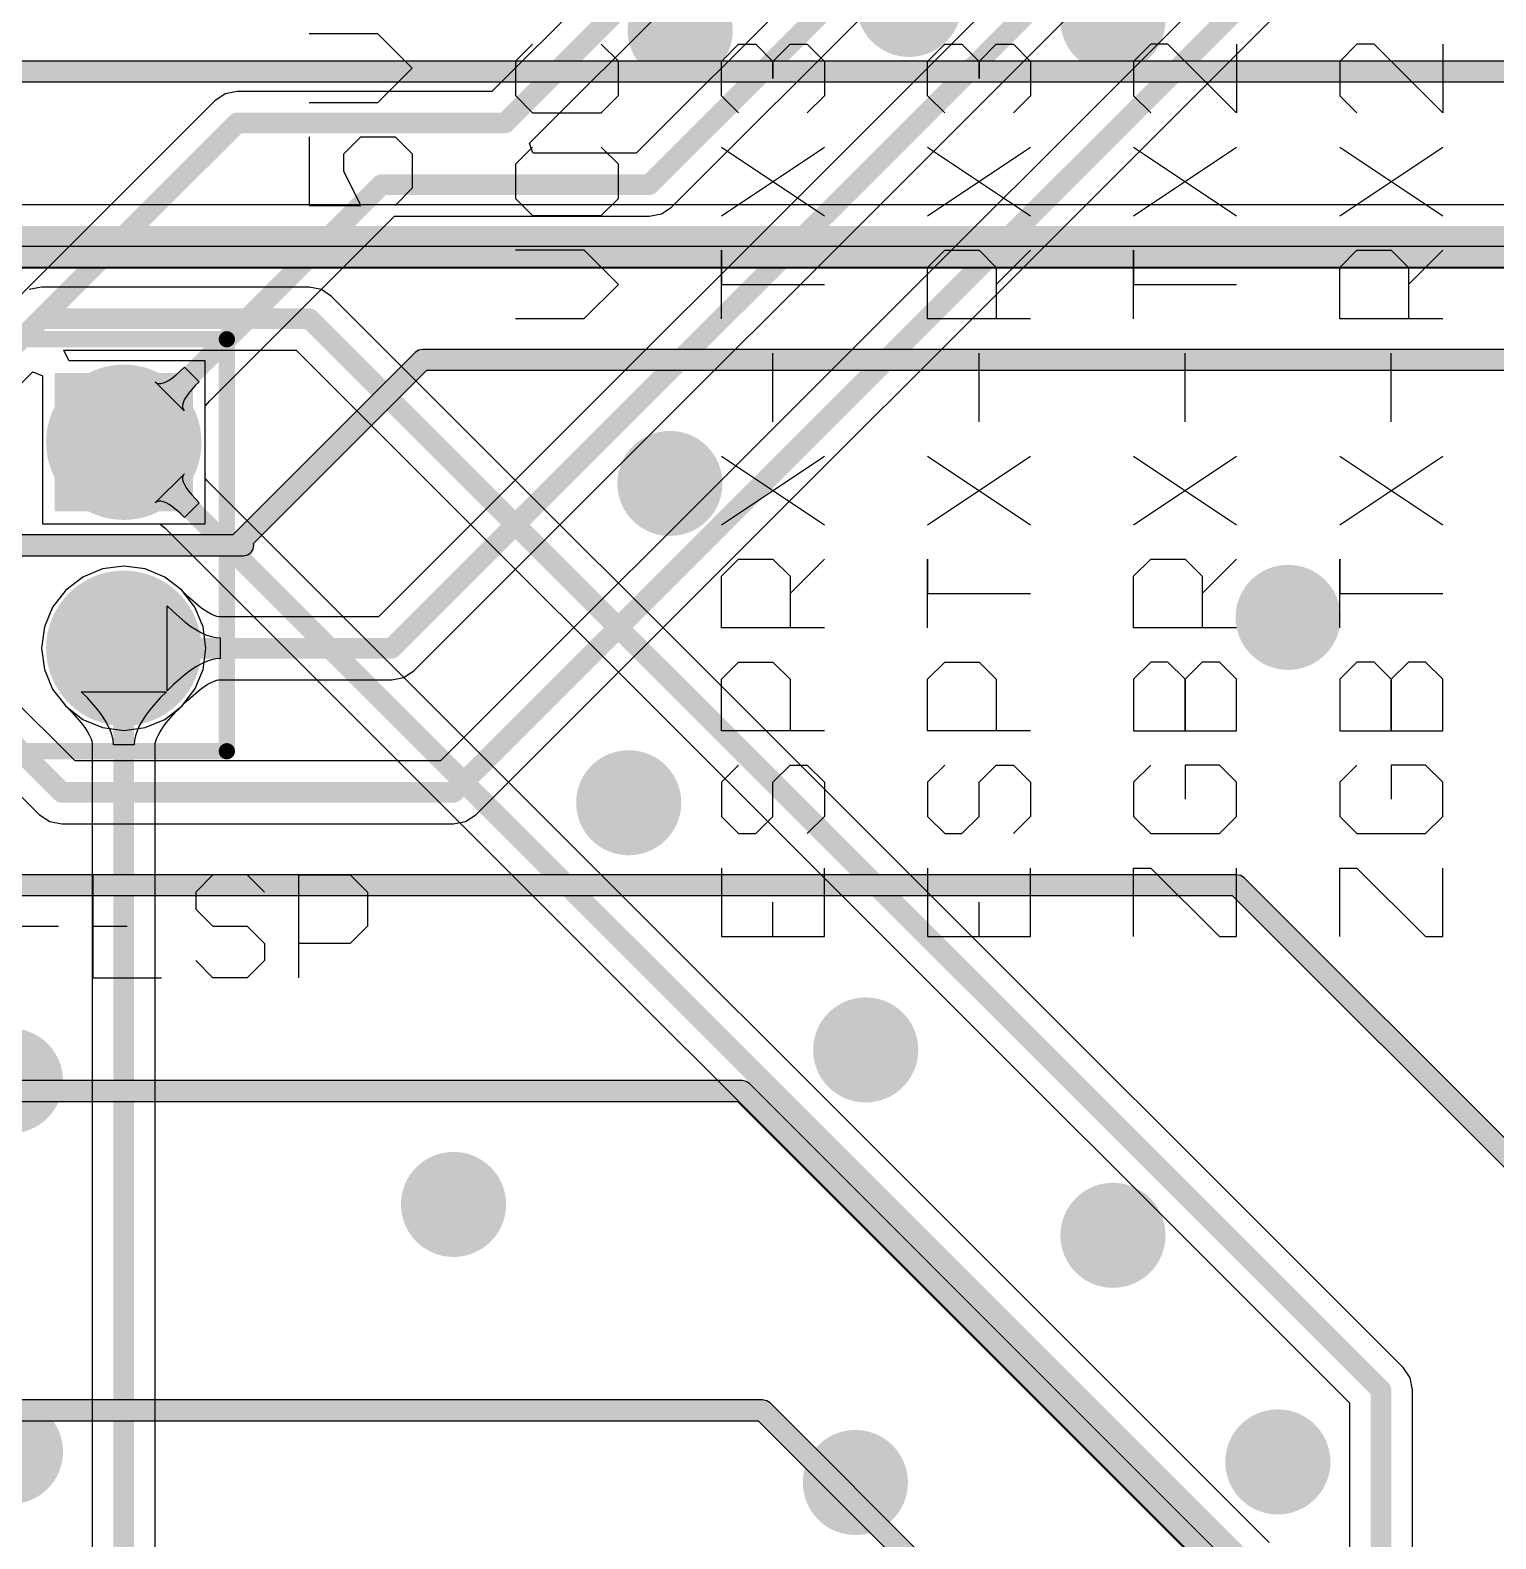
# Model space of a CAD drawing. Header units: millimetres. Extents: x 19 to 120, y 15 to 116.
# Drawn here: x 53.71 to 71.77, y 76.27 to 94.87 of the extents above; entities that cross this region are included whole.
import ezdxf

# ---------------------------------------------------------------- set-up
doc = ezdxf.new("R2010")
doc.units = ezdxf.units.MM
for name, color, linetype in [('BottomLayer', 5, 'Continuous'), ('BottomSolder', 6, 'Continuous'), ('InternalPlane1', 76, 'Continuous'), ('InternalPlane2', 16, 'Continuous'), ('MultiLayer', 9, 'Continuous'), ('PadHoleLayer', 156, 'Continuous'), ('TopLayer', 1, 'Continuous'), ('TopOverlay', 2, 'Continuous'), ('TopSolder', 216, 'Continuous'), ('ViaHoleLayer', 16, 'Continuous')]:
    doc.layers.add(name, color=color, linetype=linetype)

# ---------------------------------------------------------------- blocks, each defined once
blk = doc.blocks.new('HDR2X5_24')
at = {"layer": 'BottomLayer', "const_width": 0.75}
for points in [[(-0.375, 2.54, 1), (0.375, 2.54, 1)], [(2.165, 2.54, 1), (2.915, 2.54, 1)], [(4.705, 2.54, 1), (5.455, 2.54, 1)], [(7.245, 2.54, 1), (7.995, 2.54, 1)], [(9.785, 2.54, 1), (10.535, 2.54, 1)], [(2.165, 0, 1), (2.915, 0, 1)], [(4.705, 0, 1), (5.455, 0, 1)], [(7.245, 0, 1), (7.995, 0, 1)], [(9.785, 0, 1), (10.535, 0, 1)]]:
    blk.add_lwpolyline(points, format="xyb", close=True, dxfattribs=at)
at = {"layer": 'BottomLayer'}
blk.add_solid([(-0.75, -0.75), (0.75, -0.75), (-0.75, 0.75), (0.75, 0.75)], dxfattribs=at)
at = {"layer": 'BottomSolder', "const_width": 0.852}
for points in [[(-0.426, 2.54, 1), (0.426, 2.54, 1)], [(2.114, 2.54, 1), (2.966, 2.54, 1)], [(4.654, 2.54, 1), (5.506, 2.54, 1)], [(7.194, 2.54, 1), (8.046, 2.54, 1)], [(9.734, 2.54, 1), (10.586, 2.54, 1)], [(2.114, 0, 1), (2.966, 0, 1)], [(4.654, 0, 1), (5.506, 0, 1)], [(7.194, 0, 1), (8.046, 0, 1)], [(9.734, 0, 1), (10.586, 0, 1)]]:
    blk.add_lwpolyline(points, format="xyb", close=True, dxfattribs=at)
at = {"layer": 'BottomSolder'}
blk.add_solid([(-0.852, -0.852), (0.852, -0.852), (-0.852, 0.852), (0.852, 0.852)], dxfattribs=at)
at = {"layer": 'InternalPlane1', "const_width": 0.254}
for points in [[(9.601, 3.47, -0.277325), (10.719, 3.47)], [(9.23, 1.981, -0.277325), (9.23, 3.099)], [(11.09, 3.099, -0.277325), (11.09, 1.981)], [(10.719, 1.61, -0.277325), (9.601, 1.61)]]:
    blk.add_lwpolyline(points, format="xyb", dxfattribs=at)
at = {"layer": 'InternalPlane1'}
for points, const_width in [([(9.538, 3.47, 1), (9.665, 3.47, 1)], 0.127), ([(10.655, 3.47, 1), (10.782, 3.47, 1)], 0.127), ([(-0.479, 2.54, 1), (0.479, 2.54, 1)], 0.958), ([(2.061, 2.54, 1), (3.019, 2.54, 1)], 0.958), ([(4.601, 2.54, 1), (5.559, 2.54, 1)], 0.958), ([(7.141, 2.54, 1), (8.099, 2.54, 1)], 0.958), ([(9.166, 3.099, 1), (9.293, 3.099, 1)], 0.127), ([(11.027, 3.099, 1), (11.154, 3.099, 1)], 0.127), ([(9.166, 1.981, 1), (9.293, 1.981, 1)], 0.127), ([(11.027, 1.981, 1), (11.154, 1.981, 1)], 0.127), ([(9.538, 1.61, 1), (9.665, 1.61, 1)], 0.127), ([(10.655, 1.61, 1), (10.782, 1.61, 1)], 0.127), ([(-0.479, 0, 1), (0.479, 0, 1)], 0.958), ([(2.061, 0, 1), (3.019, 0, 1)], 0.958), ([(4.601, 0, 1), (5.559, 0, 1)], 0.958), ([(7.141, 0, 1), (8.099, 0, 1)], 0.958), ([(9.681, 0, 1), (10.639, 0, 1)], 0.958)]:
    blk.add_lwpolyline(points, format="xyb", close=True, dxfattribs=dict(at, const_width=const_width))
at = {"layer": 'InternalPlane2', "const_width": 0.958}
for points in [[(-0.479, 2.54, 1), (0.479, 2.54, 1)], [(2.061, 2.54, 1), (3.019, 2.54, 1)], [(9.681, 2.54, 1), (10.639, 2.54, 1)], [(-0.479, 0, 1), (0.479, 0, 1)], [(2.061, 0, 1), (3.019, 0, 1)], [(9.681, 0, 1), (10.639, 0, 1)]]:
    blk.add_lwpolyline(points, format="xyb", close=True, dxfattribs=at)
at = {"layer": 'MultiLayer', "const_width": 0.75}
for points in [[(-0.375, 2.54, 1), (0.375, 2.54, 1)], [(2.165, 2.54, 1), (2.915, 2.54, 1)], [(4.705, 2.54, 1), (5.455, 2.54, 1)], [(7.245, 2.54, 1), (7.995, 2.54, 1)], [(9.785, 2.54, 1), (10.535, 2.54, 1)], [(2.165, 0, 1), (2.915, 0, 1)], [(4.705, 0, 1), (5.455, 0, 1)], [(7.245, 0, 1), (7.995, 0, 1)], [(9.785, 0, 1), (10.535, 0, 1)]]:
    blk.add_lwpolyline(points, format="xyb", close=True, dxfattribs=at)
at = {"layer": 'MultiLayer'}
blk.add_solid([(-0.75, -0.75), (0.75, -0.75), (-0.75, 0.75), (0.75, 0.75)], dxfattribs=at)
at = {"layer": 'PadHoleLayer', "const_width": 0.45}
for points in [[(-0.225, 2.54, 1), (0.225, 2.54, 1)], [(2.315, 2.54, 1), (2.765, 2.54, 1)], [(4.855, 2.54, 1), (5.305, 2.54, 1)], [(7.395, 2.54, 1), (7.845, 2.54, 1)], [(9.935, 2.54, 1), (10.385, 2.54, 1)], [(-0.225, 0, 1), (0.225, 0, 1)], [(2.315, 0, 1), (2.765, 0, 1)], [(4.855, 0, 1), (5.305, 0, 1)], [(7.395, 0, 1), (7.845, 0, 1)], [(9.935, 0, 1), (10.385, 0, 1)]]:
    blk.add_lwpolyline(points, format="xyb", close=True, dxfattribs=at)
at = {"layer": 'TopLayer', "const_width": 0.75}
for points in [[(-0.375, 2.54, 1), (0.375, 2.54, 1)], [(2.165, 2.54, 1), (2.915, 2.54, 1)], [(4.705, 2.54, 1), (5.455, 2.54, 1)], [(7.245, 2.54, 1), (7.995, 2.54, 1)], [(9.785, 2.54, 1), (10.535, 2.54, 1)], [(2.165, 0, 1), (2.915, 0, 1)], [(4.705, 0, 1), (5.455, 0, 1)], [(7.245, 0, 1), (7.995, 0, 1)], [(9.785, 0, 1), (10.535, 0, 1)]]:
    blk.add_lwpolyline(points, format="xyb", close=True, dxfattribs=at)
at = {"layer": 'TopLayer'}
blk.add_solid([(-0.75, -0.75), (0.75, -0.75), (-0.75, 0.75), (0.75, 0.75)], dxfattribs=at)
at = {"layer": 'TopOverlay', "const_width": 0.2}
for points in [[(11.43, 3.81), (-1.27, 3.81)], [(-1.27, 3.81), (-1.27, -1.27)], [(11.43, 3.81), (11.43, -1.27)], [(11.43, -1.27), (-1.27, -1.27)]]:
    blk.add_lwpolyline(points, dxfattribs=at)
at = {"layer": 'TopOverlay', "const_width": 0.1}
for points in [[(-1.32, 3.81, 1), (-1.22, 3.81, 1)], [(-1.32, 3.81, 1), (-1.22, 3.81, 1)], [(11.38, 3.81, 1), (11.48, 3.81, 1)], [(11.38, 3.81, 1), (11.48, 3.81, 1)], [(-1.32, -1.27, 1), (-1.22, -1.27, 1)], [(-1.32, -1.27, 1), (-1.22, -1.27, 1)], [(11.38, -1.27, 1), (11.48, -1.27, 1)], [(11.38, -1.27, 1), (11.48, -1.27, 1)]]:
    blk.add_lwpolyline(points, format="xyb", close=True, dxfattribs=at)
at = {"layer": 'TopSolder', "const_width": 0.852}
for points in [[(-0.426, 2.54, 1), (0.426, 2.54, 1)], [(2.114, 2.54, 1), (2.966, 2.54, 1)], [(4.654, 2.54, 1), (5.506, 2.54, 1)], [(7.194, 2.54, 1), (8.046, 2.54, 1)], [(9.734, 2.54, 1), (10.586, 2.54, 1)], [(2.114, 0, 1), (2.966, 0, 1)], [(4.654, 0, 1), (5.506, 0, 1)], [(7.194, 0, 1), (8.046, 0, 1)], [(9.734, 0, 1), (10.586, 0, 1)]]:
    blk.add_lwpolyline(points, format="xyb", close=True, dxfattribs=at)
at = {"layer": 'TopSolder'}
blk.add_solid([(-0.852, -0.852), (0.852, -0.852), (-0.852, 0.852), (0.852, 0.852)], dxfattribs=at)

msp = doc.modelspace()

# ---------------------------------------------------------------- linework, layer by layer
at = {"layer": 'BottomLayer'}
for p, q in [((66.843, 96.476), (58.005, 87.637)), ((69.383, 96.476), (58.767, 85.859)), ((61.763, 96.476), (59.402, 94.114)), ((64.303, 96.476), (61.18, 93.352)), ((58.441, 86.974), (67.393, 95.926)), ((59.203, 85.196), (69.933, 95.926)), ((59.866, 93.479), (62.313, 95.926)), ((61.616, 92.689), (64.853, 95.926)), ((55.986, 94.001), (52.876, 90.891)), ((56.112, 94.085), (55.986, 94.001)), ((56.261, 94.114), (56.112, 94.085)), ((59.402, 94.114), (56.261, 94.114)), ((59.901, 93.368), (59.866, 93.479)), ((59.913, 93.352), (59.901, 93.368)), ((61.18, 93.352), (59.913, 93.352)), ((61.49, 92.605), (61.616, 92.689)), ((55.921, 90.296), (58.2, 92.576)), ((58.2, 92.576), (61.341, 92.576)), ((61.341, 92.576), (61.49, 92.605)), ((53.426, 90.341), (53.743, 90.658)), ((53.743, 90.658), (53.86, 90.61)), ((53.86, 90.61), (53.86, 88.785)), ((55.465, 90.585), (55.51, 90.622)), ((55.51, 90.622), (55.611, 90.716)), ((55.611, 90.716), (55.791, 90.536)), ((55.608, 90.177), (55.252, 90.533)), ((55.252, 90.533), (55.271, 90.519)), ((55.271, 90.519), (55.294, 90.512)), ((55.294, 90.512), (55.321, 90.512)), ((55.321, 90.512), (55.352, 90.52)), ((55.352, 90.52), (55.386, 90.534)), ((55.386, 90.534), (55.423, 90.556)), ((55.423, 90.556), (55.465, 90.585)), ((55.74, 90.484), (55.66, 90.39)), ((55.791, 90.536), (55.74, 90.484)), ((55.595, 90.277), (55.587, 90.246)), ((55.587, 90.246), (55.587, 90.219)), ((55.609, 90.311), (55.595, 90.277)), ((55.631, 90.348), (55.609, 90.311)), ((55.66, 90.39), (55.631, 90.348)), ((55.868, 90.234), (55.921, 90.296)), ((55.868, 88.785), (55.868, 90.234)), ((55.587, 90.219), (55.594, 90.196)), ((55.594, 90.196), (55.608, 90.177)), ((53.86, 88.785), (55.868, 88.785)), ((54.602, 88.227), (54.358, 88.126)), ((54.864, 88.262), (54.602, 88.227)), ((55.126, 88.227), (54.864, 88.262)), ((55.37, 88.126), (55.126, 88.227)), ((54.358, 88.126), (54.148, 87.965)), ((55.58, 87.965), (55.37, 88.126)), ((54.148, 87.965), (53.987, 87.755)), ((55.597, 87.943), (55.58, 87.965)), ((55.653, 87.888), (55.597, 87.943)), ((55.785, 87.773), (55.653, 87.888)), ((53.987, 87.755), (53.886, 87.511)), ((55.4, 86.724), (55.4, 87.774)), ((55.4, 87.774), (55.476, 87.698)), ((55.476, 87.698), (55.622, 87.571)), ((55.84, 87.731), (55.785, 87.773)), ((55.893, 87.697), (55.84, 87.731)), ((55.939, 87.671), (55.893, 87.697)), ((55.979, 87.653), (55.939, 87.671)), ((56.011, 87.642), (55.979, 87.653)), ((56.033, 87.637), (56.011, 87.642)), ((58.005, 87.637), (56.033, 87.637)), ((53.886, 87.511), (53.851, 87.249)), ((55.622, 87.571), (55.691, 87.519)), ((55.691, 87.519), (55.758, 87.475)), ((55.758, 87.475), (55.822, 87.44)), ((55.822, 87.44), (55.884, 87.412)), ((53.851, 87.249), (53.886, 86.987)), ((55.884, 87.412), (55.943, 87.392)), ((55.943, 87.392), (55.999, 87.38)), ((55.999, 87.38), (56.053, 87.376)), ((56.053, 87.376), (56.053, 87.122)), ((55.884, 87.086), (55.822, 87.058)), ((55.943, 87.106), (55.884, 87.086)), ((55.999, 87.118), (55.943, 87.106)), ((56.053, 87.122), (55.999, 87.118)), ((53.886, 86.987), (53.987, 86.743)), ((55.622, 86.927), (55.476, 86.8)), ((55.691, 86.979), (55.622, 86.927)), ((55.758, 87.023), (55.691, 86.979)), ((55.822, 87.058), (55.758, 87.023)), ((58.166, 86.861), (58.315, 86.89)), ((58.315, 86.89), (58.441, 86.974)), ((54.263, 85.859), (53.426, 86.697)), ((53.987, 86.743), (54.148, 86.533)), ((55.476, 86.8), (55.4, 86.724)), ((55.653, 86.61), (55.785, 86.725)), ((55.785, 86.725), (55.84, 86.767)), ((55.84, 86.767), (55.893, 86.801)), ((55.893, 86.801), (55.939, 86.827)), ((55.939, 86.827), (55.979, 86.845)), ((55.979, 86.845), (56.011, 86.856)), ((56.011, 86.856), (56.033, 86.861)), ((56.033, 86.861), (58.166, 86.861)), ((54.148, 86.533), (54.358, 86.372)), ((55.37, 86.372), (55.58, 86.533)), ((55.58, 86.533), (55.597, 86.555)), ((55.597, 86.555), (55.653, 86.61)), ((54.358, 86.372), (54.602, 86.271)), ((55.126, 86.271), (55.37, 86.372)), ((52.876, 86.147), (53.827, 85.196)), ((54.602, 86.271), (54.864, 86.236)), ((54.864, 86.236), (55.126, 86.271)), ((58.767, 85.859), (54.263, 85.859)), ((53.827, 85.196), (53.953, 85.112)), ((53.953, 85.112), (54.102, 85.083)), ((54.102, 85.083), (58.928, 85.083)), ((58.928, 85.083), (59.077, 85.112)), ((59.077, 85.112), (59.203, 85.196))]:
    msp.add_line(p, q, dxfattribs=at)
at = {"layer": 'BottomLayer', "const_width": 0.254}
for points in [[(58.166, 87.249), (67.945, 97.028)], [(58.928, 85.471), (70.485, 97.028)], [(59.563, 93.726), (62.865, 97.028)], [(61.341, 92.964), (65.405, 97.028)], [(52.324, 89.789), (56.261, 93.726)], [(56.261, 93.726), (59.563, 93.726)], [(54.864, 89.789), (58.039, 92.964)], [(58.039, 92.964), (61.341, 92.964)], [(52.324, 87.249), (54.102, 85.471)], [(54.864, 87.249), (58.166, 87.249)], [(54.102, 85.471), (58.928, 85.471)]]:
    msp.add_lwpolyline(points, dxfattribs=at)
at = {"layer": 'BottomLayer'}
for points, const_width in [([(61.608, 94.869, 1), (61.836, 94.869, 1)], 0.229), ([(66.942, 94.996, 1), (67.17, 94.996, 1)], 0.229), ([(56.197, 93.726, 1), (56.324, 93.726, 1)], 0.127), ([(56.197, 93.726, 1), (56.324, 93.726, 1)], 0.127), ([(59.499, 93.726, 1), (59.627, 93.726, 1)], 0.127), ([(59.499, 93.726, 1), (59.627, 93.726, 1)], 0.127), ([(57.975, 92.964, 1), (58.102, 92.964, 1)], 0.127), ([(57.975, 92.964, 1), (58.102, 92.964, 1)], 0.127), ([(61.278, 92.964, 1), (61.404, 92.964, 1)], 0.127), ([(61.278, 92.964, 1), (61.404, 92.964, 1)], 0.127), ([(54.8, 89.789, 1), (54.928, 89.789, 1)], 0.127), ([(61.481, 89.281, 1), (61.709, 89.281, 1)], 0.229), ([(69.101, 87.63, 1), (69.329, 87.63, 1)], 0.229), ([(54.8, 87.249, 1), (54.928, 87.249, 1)], 0.127), ([(58.102, 87.249, 1), (58.229, 87.249, 1)], 0.127), ([(58.102, 87.249, 1), (58.229, 87.249, 1)], 0.127), ([(54.038, 85.471, 1), (54.165, 85.471, 1)], 0.127), ([(54.038, 85.471, 1), (54.165, 85.471, 1)], 0.127), ([(58.864, 85.471, 1), (58.991, 85.471, 1)], 0.127), ([(58.864, 85.471, 1), (58.991, 85.471, 1)], 0.127), ([(60.973, 85.344, 1), (61.201, 85.344, 1)], 0.229), ([(63.894, 82.296, 1), (64.122, 82.296, 1)], 0.229), ([(58.814, 80.391, 1), (59.042, 80.391, 1)], 0.229), ([(66.942, 80.01, 1), (67.17, 80.01, 1)], 0.229), ([(68.974, 77.216, 1), (69.202, 77.216, 1)], 0.229), ([(63.767, 76.962, 1), (63.995, 76.962, 1)], 0.229)]:
    msp.add_lwpolyline(points, format="xyb", close=True, dxfattribs=dict(at, const_width=const_width))
at = {"layer": 'InternalPlane2'}
for p, q in [((75.003, 94.49), (45.085, 94.49)), ((45.139, 94.232), (75.057, 94.232)), ((75.765, 92.204), (45.289, 92.204)), ((45.343, 91.946), (75.819, 91.946)), ((58.455, 90.897), (56.208, 88.649)), ((58.497, 90.925), (58.455, 90.897)), ((58.547, 90.934), (58.497, 90.925)), ((104.013, 90.934), (58.547, 90.934)), ((56.464, 88.539), (58.601, 90.676)), ((58.601, 90.676), (103.959, 90.676)), ((56.208, 88.648), (43.869, 88.648)), ((56.208, 88.649), (56.208, 88.648)), ((48.643, 88.39), (56.338, 88.39)), ((56.338, 88.39), (56.388, 88.399)), ((56.388, 88.399), (56.43, 88.427)), ((56.43, 88.427), (56.458, 88.469)), ((56.458, 88.469), (56.468, 88.519)), ((56.468, 88.519), (56.464, 88.539)), ((68.58, 84.457), (47.049, 84.457)), ((68.63, 84.448), (68.58, 84.457)), ((68.672, 84.42), (68.63, 84.448)), ((84.509, 68.582), (68.672, 84.42)), ((46.812, 84.199), (68.526, 84.199)), ((68.526, 84.199), (84.363, 68.361)), ((62.484, 81.917), (45.139, 81.917)), ((62.534, 81.908), (62.484, 81.917)), ((62.576, 81.88), (62.534, 81.908)), ((78.159, 66.296), (62.576, 81.88)), ((45.085, 81.659), (62.43, 81.659)), ((62.43, 81.659), (78.013, 66.075)), ((62.738, 77.98), (45.774, 77.98)), ((62.788, 77.971), (62.738, 77.98)), ((62.83, 77.943), (62.788, 77.971)), ((68.672, 72.101), (62.83, 77.943)), ((45.72, 77.722), (62.684, 77.722)), ((62.684, 77.722), (68.451, 71.955))]:
    msp.add_line(p, q, dxfattribs=at)
for points, const_width in [([(64.219, 95.188, 1), (64.867, 95.188, 1)], 0.648), ([(66.732, 94.996, 1), (67.38, 94.996, 1)], 0.648), ([(61.398, 94.869, 1), (62.046, 94.869, 1)], 0.648), ([(58.483, 90.805, 1), (58.611, 90.805, 1)], 0.127), ([(58.483, 90.805, 1), (58.611, 90.805, 1)], 0.127), ([(61.271, 89.281, 1), (61.919, 89.281, 1)], 0.648), ([(56.236, 88.558, 1), (56.363, 88.558, 1)], 0.127), ([(56.275, 88.519, 1), (56.402, 88.519, 1)], 0.127), ([(68.891, 87.63, 1), (69.539, 87.63, 1)], 0.648), ([(60.763, 85.344, 1), (61.411, 85.344, 1)], 0.648), ([(68.516, 84.328, 1), (68.644, 84.328, 1)], 0.127), ([(68.516, 84.328, 1), (68.644, 84.328, 1)], 0.127), ([(63.684, 82.296, 1), (64.332, 82.296, 1)], 0.648), ([(53.143, 81.915, 1), (53.791, 81.915, 1)], 0.648), ([(62.42, 81.788, 1), (62.547, 81.788, 1)], 0.127), ([(62.42, 81.788, 1), (62.547, 81.788, 1)], 0.127), ([(58.604, 80.391, 1), (59.252, 80.391, 1)], 0.648), ([(66.732, 80.01, 1), (67.38, 80.01, 1)], 0.648), ([(53.143, 77.343, 1), (53.791, 77.343, 1)], 0.648), ([(62.674, 77.851, 1), (62.801, 77.851, 1)], 0.127), ([(62.674, 77.851, 1), (62.801, 77.851, 1)], 0.127), ([(68.764, 77.216, 1), (69.412, 77.216, 1)], 0.648), ([(63.557, 76.962, 1), (64.205, 76.962, 1)], 0.648)]:
    msp.add_lwpolyline(points, format="xyb", close=True, dxfattribs=dict(at, const_width=const_width))
at = {"layer": 'InternalPlane2', "const_width": 0.254}
for points in [[(45.085, 94.361), (75.057, 94.361)], [(45.289, 92.075), (75.819, 92.075)], [(56.3, 88.558), (58.547, 90.805)], [(58.547, 90.805), (104.013, 90.805)], [(45.72, 88.519), (56.338, 88.519)], [(46.812, 84.328), (68.58, 84.328)], [(68.58, 84.328), (84.455, 68.453)], [(45.085, 81.788), (62.484, 81.788)], [(62.484, 81.788), (78.105, 66.167)], [(45.72, 77.851), (62.738, 77.851)], [(62.738, 77.851), (68.58, 72.009)]]:
    msp.add_lwpolyline(points, dxfattribs=at)
at = {"layer": 'MultiLayer', "const_width": 0.229}
for points in [[(61.608, 94.869, 1), (61.836, 94.869, 1)], [(66.942, 94.996, 1), (67.17, 94.996, 1)], [(61.481, 89.281, 1), (61.709, 89.281, 1)], [(69.101, 87.63, 1), (69.329, 87.63, 1)], [(60.973, 85.344, 1), (61.201, 85.344, 1)], [(63.894, 82.296, 1), (64.122, 82.296, 1)], [(58.814, 80.391, 1), (59.042, 80.391, 1)], [(66.942, 80.01, 1), (67.17, 80.01, 1)], [(68.974, 77.216, 1), (69.202, 77.216, 1)], [(63.767, 76.962, 1), (63.995, 76.962, 1)]]:
    msp.add_lwpolyline(points, format="xyb", close=True, dxfattribs=at)
at = {"layer": 'TopLayer'}
for p, q in [((101.346, 92.717), (47.244, 92.717)), ((47.405, 91.941), (101.185, 91.941)), ((53.848, 91.701), (53.699, 91.672)), ((57.15, 91.701), (53.848, 91.701)), ((57.299, 91.672), (57.15, 91.701)), ((57.425, 91.588), (57.299, 91.672)), ((70.633, 78.38), (57.425, 91.588)), ((54.123, 90.92), (54.126, 90.925)), ((54.191, 90.793), (54.123, 90.92)), ((54.126, 90.925), (56.989, 90.925)), ((55.868, 90.793), (54.191, 90.793)), ((55.868, 89.411), (55.868, 90.793)), ((56.989, 90.925), (69.97, 77.944)), ((53.426, 90.341), (53.743, 90.658)), ((53.743, 90.658), (53.86, 90.61)), ((53.86, 90.61), (53.86, 88.785)), ((55.252, 89.042), (55.611, 89.401)), ((55.597, 89.382), (55.589, 89.358)), ((55.589, 89.358), (55.589, 89.331)), ((55.589, 89.331), (55.597, 89.301)), ((55.611, 89.401), (55.597, 89.382)), ((55.597, 89.301), (55.611, 89.267)), ((55.87, 89.401), (55.868, 89.411)), ((55.868, 89.392), (55.87, 89.401)), ((55.868, 89.344), (55.868, 89.392)), ((55.869, 89.343), (55.868, 89.344)), ((55.893, 89.312), (55.869, 89.343)), ((55.931, 89.271), (55.893, 89.312)), ((55.611, 89.267), (55.633, 89.229)), ((55.633, 89.229), (55.661, 89.188)), ((55.661, 89.188), (55.697, 89.143)), ((55.697, 89.143), (55.791, 89.042)), ((68.982, 76.221), (55.931, 89.271)), ((55.271, 89.056), (55.252, 89.042)), ((55.295, 89.064), (55.271, 89.056)), ((55.322, 89.064), (55.295, 89.064)), ((55.352, 89.056), (55.322, 89.064)), ((55.386, 89.042), (55.352, 89.056)), ((55.424, 89.02), (55.386, 89.042)), ((55.465, 88.992), (55.424, 89.02)), ((55.559, 88.913), (55.465, 88.992)), ((55.791, 89.042), (55.611, 88.862)), ((53.86, 88.785), (55.242, 88.785)), ((55.242, 88.785), (55.252, 88.783)), ((55.252, 88.783), (55.261, 88.785)), ((55.261, 88.785), (55.309, 88.785)), ((55.309, 88.785), (55.372, 88.731)), ((55.611, 88.862), (55.559, 88.913)), ((55.372, 88.731), (68.319, 75.785)), ((54.602, 88.227), (54.358, 88.126)), ((54.864, 88.262), (54.602, 88.227)), ((55.126, 88.227), (54.864, 88.262)), ((55.37, 88.126), (55.126, 88.227)), ((54.358, 88.126), (54.148, 87.965)), ((55.58, 87.965), (55.37, 88.126)), ((54.148, 87.965), (53.987, 87.755)), ((55.741, 87.755), (55.58, 87.965)), ((53.987, 87.755), (53.886, 87.511)), ((55.842, 87.511), (55.741, 87.755)), ((53.886, 87.511), (53.851, 87.249)), ((55.877, 87.249), (55.842, 87.511)), ((53.851, 87.249), (53.886, 86.987)), ((55.842, 86.987), (55.877, 87.249)), ((53.886, 86.987), (53.987, 86.743)), ((55.741, 86.743), (55.842, 86.987)), ((53.987, 86.743), (54.148, 86.533)), ((54.415, 86.637), (54.339, 86.713)), ((54.339, 86.713), (55.389, 86.713)), ((55.389, 86.713), (55.313, 86.637)), ((55.58, 86.533), (55.741, 86.743)), ((54.148, 86.533), (54.17, 86.516)), ((54.17, 86.516), (54.225, 86.46)), ((54.542, 86.491), (54.415, 86.637)), ((55.313, 86.637), (55.186, 86.491)), ((55.503, 86.46), (55.558, 86.516)), ((55.558, 86.516), (55.58, 86.533)), ((54.225, 86.46), (54.34, 86.328)), ((54.34, 86.328), (54.382, 86.273)), ((54.594, 86.422), (54.542, 86.491)), ((54.638, 86.355), (54.594, 86.422)), ((54.673, 86.291), (54.638, 86.355)), ((55.09, 86.355), (55.055, 86.291)), ((55.134, 86.422), (55.09, 86.355)), ((55.186, 86.491), (55.134, 86.422)), ((55.346, 86.273), (55.388, 86.328)), ((55.388, 86.328), (55.503, 86.46)), ((54.382, 86.273), (54.416, 86.22)), ((54.416, 86.22), (54.442, 86.174)), ((54.442, 86.174), (54.46, 86.134)), ((54.46, 86.134), (54.471, 86.102)), ((54.701, 86.229), (54.673, 86.291)), ((54.721, 86.17), (54.701, 86.229)), ((54.733, 86.114), (54.721, 86.17)), ((55.007, 86.17), (54.995, 86.114)), ((55.027, 86.229), (55.007, 86.17)), ((55.055, 86.291), (55.027, 86.229)), ((55.257, 86.102), (55.268, 86.134)), ((55.268, 86.134), (55.286, 86.174)), ((55.286, 86.174), (55.312, 86.22)), ((55.312, 86.22), (55.346, 86.273)), ((54.471, 86.102), (54.476, 86.08)), ((54.476, 86.08), (54.476, 70.231)), ((54.737, 86.06), (54.733, 86.114)), ((54.991, 86.06), (54.737, 86.06)), ((54.995, 86.114), (54.991, 86.06)), ((55.252, 86.08), (55.257, 86.102)), ((55.252, 70.392), (55.252, 86.08)), ((70.717, 78.254), (70.633, 78.38)), ((70.746, 78.105), (70.717, 78.254)), ((70.746, 67.217), (70.746, 78.105)), ((69.97, 77.944), (69.97, 67.056))]:
    msp.add_line(p, q, dxfattribs=at)
for points, const_width in [([(61.608, 94.869, 1), (61.836, 94.869, 1)], 0.229), ([(66.942, 94.996, 1), (67.17, 94.996, 1)], 0.229), ([(53.785, 91.313, 1), (53.911, 91.313, 1)], 0.127), ([(53.785, 91.313, 1), (53.911, 91.313, 1)], 0.127), ([(57.087, 91.313, 1), (57.214, 91.313, 1)], 0.127), ([(57.087, 91.313, 1), (57.214, 91.313, 1)], 0.127), ([(54.8, 89.789, 1), (54.928, 89.789, 1)], 0.127), ([(61.481, 89.281, 1), (61.709, 89.281, 1)], 0.229), ([(69.101, 87.63, 1), (69.329, 87.63, 1)], 0.229), ([(54.8, 87.249, 1), (54.928, 87.249, 1)], 0.127), ([(60.973, 85.344, 1), (61.201, 85.344, 1)], 0.229), ([(63.894, 82.296, 1), (64.122, 82.296, 1)], 0.229), ([(58.814, 80.391, 1), (59.042, 80.391, 1)], 0.229), ([(66.942, 80.01, 1), (67.17, 80.01, 1)], 0.229), ([(70.294, 78.105, 1), (70.421, 78.105, 1)], 0.127), ([(70.294, 78.105, 1), (70.421, 78.105, 1)], 0.127), ([(68.974, 77.216, 1), (69.202, 77.216, 1)], 0.229), ([(63.767, 76.962, 1), (63.995, 76.962, 1)], 0.229)]:
    msp.add_lwpolyline(points, format="xyb", close=True, dxfattribs=dict(at, const_width=const_width))
at = {"layer": 'TopLayer', "const_width": 0.254}
for points in [[(47.244, 92.329), (101.346, 92.329)], [(52.324, 89.789), (53.848, 91.313)], [(53.848, 91.313), (57.15, 91.313)], [(57.15, 91.313), (70.358, 78.105)], [(54.864, 89.789), (68.707, 75.946)], [(54.864, 70.231), (54.864, 87.249)], [(70.358, 67.056), (70.358, 78.105)]]:
    msp.add_lwpolyline(points, dxfattribs=at)
at = {"layer": 'TopOverlay'}
for p, q in [((57.997, 94.826), (57.15, 94.826)), ((58.42, 94.403), (57.997, 94.826)), ((59.902, 94.699), (59.69, 94.487)), ((60.96, 94.487), (60.748, 94.699)), ((62.23, 94.485), (62.442, 94.696)), ((62.442, 94.696), (62.654, 94.696)), ((62.654, 94.696), (62.865, 94.485)), ((62.865, 94.485), (63.077, 94.696)), ((63.077, 94.696), (63.288, 94.696)), ((63.288, 94.696), (63.5, 94.485)), ((64.77, 94.485), (64.982, 94.696)), ((64.982, 94.696), (65.194, 94.696)), ((65.194, 94.696), (65.405, 94.485)), ((65.405, 94.485), (65.617, 94.696)), ((65.617, 94.696), (65.828, 94.696)), ((65.828, 94.696), (66.04, 94.485)), ((67.522, 94.696), (67.31, 94.485)), ((67.734, 94.696), (67.522, 94.696)), ((68.58, 93.85), (67.734, 94.696)), ((68.58, 94.696), (68.58, 93.85)), ((70.062, 94.696), (69.85, 94.485)), ((70.274, 94.696), (70.062, 94.696)), ((71.12, 93.85), (70.274, 94.696)), ((71.12, 94.696), (71.12, 93.85)), ((57.997, 93.98), (58.42, 94.403)), ((59.69, 94.487), (59.69, 94.064)), ((60.96, 94.064), (60.96, 94.487)), ((62.23, 94.061), (62.23, 94.485)), ((62.865, 94.485), (62.865, 94.273)), ((62.865, 94.273), (62.865, 94.485)), ((63.5, 94.485), (63.5, 94.061)), ((64.77, 94.061), (64.77, 94.485)), ((65.405, 94.485), (65.405, 94.273)), ((65.405, 94.273), (65.405, 94.485)), ((66.04, 94.485), (66.04, 94.061)), ((67.31, 94.485), (67.31, 94.061)), ((69.85, 94.485), (69.85, 94.061)), ((57.15, 93.98), (57.997, 93.98)), ((59.69, 94.064), (59.902, 93.852)), ((60.748, 93.852), (60.96, 94.064)), ((62.442, 93.85), (62.23, 94.061)), ((63.5, 94.061), (63.288, 93.85)), ((64.982, 93.85), (64.77, 94.061)), ((66.04, 94.061), (65.828, 93.85)), ((67.31, 94.061), (67.522, 93.85)), ((69.85, 94.061), (70.062, 93.85)), ((59.902, 93.852), (60.748, 93.852)), ((57.15, 93.556), (57.15, 92.71)), ((57.574, 93.345), (57.785, 93.556)), ((57.785, 93.556), (58.208, 93.556)), ((58.208, 93.556), (58.42, 93.345)), ((59.902, 93.429), (59.69, 93.217)), ((60.96, 93.217), (60.748, 93.429)), ((62.23, 92.58), (63.5, 93.427)), ((62.23, 93.427), (63.5, 92.58)), ((64.77, 92.58), (66.04, 93.427)), ((64.77, 93.427), (66.04, 92.58)), ((67.31, 92.58), (68.58, 93.427)), ((67.31, 93.427), (68.58, 92.58)), ((69.85, 92.58), (71.12, 93.427)), ((69.85, 93.427), (71.12, 92.58)), ((57.574, 93.133), (57.574, 93.345)), ((58.42, 93.345), (58.42, 92.922)), ((59.69, 93.217), (59.69, 92.794)), ((60.96, 92.794), (60.96, 93.217)), ((57.785, 92.71), (57.574, 93.133)), ((58.42, 92.922), (58.208, 92.71)), ((57.15, 92.71), (57.785, 92.71)), ((59.69, 92.794), (59.902, 92.583)), ((60.748, 92.583), (60.96, 92.794)), ((59.902, 92.583), (60.748, 92.583)), ((60.537, 92.159), (59.69, 92.159)), ((60.96, 91.736), (60.537, 92.159)), ((62.23, 91.311), (62.23, 92.157)), ((62.23, 92.157), (62.23, 91.734)), ((64.77, 91.945), (64.982, 92.157)), ((64.982, 92.157), (65.405, 92.157)), ((65.405, 92.157), (65.617, 91.945)), ((65.617, 91.734), (66.04, 92.157)), ((67.31, 91.311), (67.31, 92.157)), ((67.31, 92.157), (67.31, 91.734)), ((69.85, 91.945), (70.062, 92.157)), ((70.062, 92.157), (70.485, 92.157)), ((70.485, 92.157), (70.697, 91.945)), ((70.697, 91.734), (71.12, 92.157)), ((64.77, 91.311), (64.77, 91.945)), ((65.617, 91.945), (65.617, 91.311)), ((69.85, 91.311), (69.85, 91.945)), ((70.697, 91.945), (70.697, 91.311)), ((60.537, 91.313), (60.96, 91.736)), ((62.23, 91.734), (63.5, 91.734)), ((67.31, 91.734), (68.58, 91.734)), ((59.69, 91.313), (60.537, 91.313)), ((66.04, 91.311), (64.77, 91.311)), ((71.12, 91.311), (69.85, 91.311)), ((62.865, 90.041), (62.865, 90.887)), ((65.405, 90.041), (65.405, 90.887)), ((67.945, 90.041), (67.945, 90.887)), ((70.485, 90.041), (70.485, 90.887)), ((62.23, 88.771), (63.5, 89.618)), ((62.23, 89.618), (63.5, 88.771)), ((64.77, 88.771), (66.04, 89.618)), ((64.77, 89.618), (66.04, 88.771)), ((67.31, 88.771), (68.58, 89.618)), ((67.31, 89.618), (68.58, 88.771)), ((69.85, 88.771), (71.12, 89.618)), ((69.85, 89.618), (71.12, 88.771)), ((62.23, 88.137), (62.442, 88.348)), ((62.442, 88.348), (62.865, 88.348)), ((62.865, 88.348), (63.077, 88.137)), ((63.077, 87.925), (63.5, 88.348)), ((64.77, 87.502), (64.77, 88.348)), ((64.77, 88.348), (64.77, 87.925)), ((67.31, 88.137), (67.522, 88.348)), ((67.522, 88.348), (67.945, 88.348)), ((67.945, 88.348), (68.157, 88.137)), ((68.157, 87.925), (68.58, 88.348)), ((69.85, 87.502), (69.85, 88.348)), ((69.85, 88.348), (69.85, 87.925)), ((62.23, 87.502), (62.23, 88.137)), ((63.077, 88.137), (63.077, 87.502)), ((67.31, 87.502), (67.31, 88.137)), ((68.157, 88.137), (68.157, 87.502)), ((64.77, 87.925), (66.04, 87.925)), ((69.85, 87.925), (71.12, 87.925)), ((63.5, 87.502), (62.23, 87.502)), ((68.58, 87.502), (67.31, 87.502)), ((62.23, 86.867), (62.442, 87.079)), ((62.442, 87.079), (62.865, 87.079)), ((62.865, 87.079), (63.077, 86.867)), ((64.77, 86.867), (64.982, 87.079)), ((64.982, 87.079), (65.405, 87.079)), ((65.405, 87.079), (65.617, 86.867)), ((67.522, 87.079), (67.31, 86.867)), ((67.734, 87.079), (67.522, 87.079)), ((67.945, 86.867), (67.734, 87.079)), ((68.157, 87.079), (67.945, 86.867)), ((68.368, 87.079), (68.157, 87.079)), ((68.58, 86.867), (68.368, 87.079)), ((70.062, 87.079), (69.85, 86.867)), ((70.274, 87.079), (70.062, 87.079)), ((70.485, 86.867), (70.274, 87.079)), ((70.697, 87.079), (70.485, 86.867)), ((70.908, 87.079), (70.697, 87.079)), ((71.12, 86.867), (70.908, 87.079)), ((62.23, 86.232), (62.23, 86.867)), ((63.077, 86.867), (63.077, 86.232)), ((64.77, 86.232), (64.77, 86.867)), ((65.617, 86.867), (65.617, 86.232)), ((67.31, 86.867), (67.31, 86.232)), ((67.945, 86.867), (67.945, 86.232)), ((67.945, 86.232), (67.945, 86.867)), ((68.58, 86.232), (68.58, 86.867)), ((69.85, 86.867), (69.85, 86.232)), ((70.485, 86.867), (70.485, 86.232)), ((70.485, 86.232), (70.485, 86.867)), ((71.12, 86.232), (71.12, 86.867)), ((63.5, 86.232), (62.23, 86.232)), ((66.04, 86.232), (64.77, 86.232)), ((67.31, 86.232), (68.58, 86.232)), ((69.85, 86.232), (71.12, 86.232)), ((62.442, 85.809), (62.23, 85.597)), ((62.865, 85.597), (63.077, 85.809)), ((63.077, 85.809), (63.288, 85.809)), ((63.288, 85.809), (63.5, 85.597)), ((64.982, 85.809), (64.77, 85.597)), ((65.405, 85.597), (65.617, 85.809)), ((65.617, 85.809), (65.828, 85.809)), ((65.828, 85.809), (66.04, 85.597)), ((67.522, 85.809), (67.31, 85.597)), ((68.368, 85.809), (67.945, 85.809)), ((67.945, 85.809), (67.945, 85.386)), ((68.58, 85.597), (68.368, 85.809)), ((70.062, 85.809), (69.85, 85.597)), ((70.908, 85.809), (70.485, 85.809)), ((70.485, 85.809), (70.485, 85.386)), ((71.12, 85.597), (70.908, 85.809)), ((62.23, 85.597), (62.23, 85.174)), ((62.865, 85.174), (62.865, 85.597)), ((63.5, 85.597), (63.5, 85.174)), ((64.77, 85.597), (64.77, 85.174)), ((65.405, 85.174), (65.405, 85.597)), ((66.04, 85.597), (66.04, 85.174)), ((67.31, 85.597), (67.31, 85.174)), ((68.58, 85.174), (68.58, 85.597)), ((69.85, 85.597), (69.85, 85.174)), ((71.12, 85.174), (71.12, 85.597)), ((62.23, 85.174), (62.442, 84.963)), ((62.654, 84.963), (62.865, 85.174)), ((63.5, 85.174), (63.288, 84.963)), ((64.77, 85.174), (64.982, 84.963)), ((65.194, 84.963), (65.405, 85.174)), ((66.04, 85.174), (65.828, 84.963)), ((67.31, 85.174), (67.522, 84.963)), ((68.368, 84.963), (68.58, 85.174)), ((69.85, 85.174), (70.062, 84.963)), ((70.908, 84.963), (71.12, 85.174)), ((62.442, 84.963), (62.654, 84.963)), ((64.982, 84.963), (65.194, 84.963)), ((67.522, 84.963), (68.368, 84.963)), ((70.062, 84.963), (70.908, 84.963)), ((62.23, 84.539), (62.23, 83.693)), ((63.5, 83.693), (63.5, 84.539)), ((64.77, 84.539), (64.77, 83.693)), ((66.04, 83.693), (66.04, 84.539)), ((67.31, 83.693), (67.31, 84.539)), ((67.31, 84.539), (67.522, 84.539)), ((67.522, 84.539), (68.368, 83.693)), ((68.58, 83.693), (68.58, 84.539)), ((69.85, 83.693), (69.85, 84.539)), ((69.85, 84.539), (70.062, 84.539)), ((70.062, 84.539), (70.908, 83.693)), ((71.12, 83.693), (71.12, 84.539)), ((55.328, 84.455), (54.481, 84.455)), ((54.481, 84.455), (54.481, 83.185)), ((55.963, 84.455), (55.751, 84.243)), ((56.386, 84.455), (55.963, 84.455)), ((56.597, 84.243), (56.386, 84.455)), ((57.021, 83.185), (57.021, 84.455)), ((57.021, 84.455), (57.655, 84.455)), ((57.655, 84.455), (57.867, 84.243)), ((55.751, 84.243), (55.751, 84.031)), ((57.867, 84.243), (57.867, 83.82)), ((62.865, 83.693), (62.865, 84.116)), ((65.405, 83.693), (65.405, 84.116)), ((55.751, 84.031), (55.963, 83.82)), ((53.212, 83.82), (54.058, 83.82)), ((54.481, 83.82), (54.905, 83.82)), ((55.963, 83.82), (56.386, 83.82)), ((56.386, 83.82), (56.597, 83.608)), ((57.867, 83.82), (57.655, 83.608)), ((56.597, 83.608), (56.597, 83.397)), ((57.655, 83.608), (57.021, 83.608)), ((62.23, 83.693), (63.5, 83.693)), ((64.77, 83.693), (66.04, 83.693)), ((68.368, 83.693), (68.58, 83.693)), ((70.908, 83.693), (71.12, 83.693)), ((55.963, 83.185), (55.751, 83.397)), ((56.597, 83.397), (56.386, 83.185)), ((54.481, 83.185), (55.328, 83.185)), ((56.386, 83.185), (55.963, 83.185))]:
    msp.add_line(p, q, dxfattribs=at)
at = {"layer": 'ViaHoleLayer', "const_width": 0.14}
for points in [[(66.986, 94.996, 1), (67.126, 94.996, 1)], [(61.652, 94.869, 1), (61.792, 94.869, 1)], [(61.525, 89.281, 1), (61.665, 89.281, 1)], [(69.145, 87.63, 1), (69.285, 87.63, 1)], [(61.017, 85.344, 1), (61.157, 85.344, 1)], [(63.938, 82.296, 1), (64.078, 82.296, 1)], [(58.858, 80.391, 1), (58.998, 80.391, 1)], [(66.986, 80.01, 1), (67.126, 80.01, 1)], [(69.018, 77.216, 1), (69.158, 77.216, 1)], [(63.811, 76.962, 1), (63.951, 76.962, 1)]]:
    msp.add_lwpolyline(points, format="xyb", close=True, dxfattribs=at)

# ---------------------------------------------------------------- block references
at = {"rotation": 180}
msp.add_blockref('HDR2X5_24', (54.864, 89.789), dxfattribs=at)

doc.saveas('drawing.dxf')
